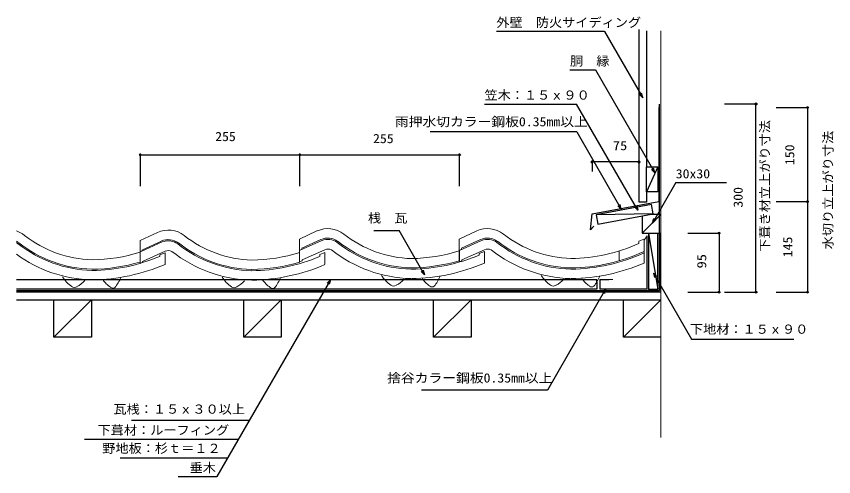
# Model space of a CAD drawing. Units: millimetres, scale not verified. Extents: x -641 to 663, y -364 to 370.
import ezdxf
from ezdxf.enums import TextEntityAlignment as Align

# ---------------------------------------------------------------- set-up
doc = ezdxf.new("R2010")
doc.units = ezdxf.units.MM
doc.header["$LTSCALE"] = 10
doc.linetypes.add('DASHED3', pattern=[4, 3, -1])
for name, color, linetype, lineweight in [('0-0_LAYER001', 4, 'Continuous', 18), ('0-2_LAYER004', 2, 'Continuous', 18), ('0-3_LAYER006', 2, 'Continuous', 18), ('0-4_LAYER007', 3, 'Continuous', 18)]:
    doc.layers.add(name, color=color, linetype=linetype, lineweight=lineweight)
doc.layers.add('0-1_LAYER003', color=7, linetype='Continuous')
doc.styles.add('ＭＳ ゴシック', font='')
doc.styles.get('ＭＳ ゴシック').set_extended_font_data('MS Gothic')

msp = doc.modelspace()

# ---------------------------------------------------------------- linework, layer by layer
at = {"layer": '0-0_LAYER001', "color": 2}
for p, q in [((623.67, 224.79), (571.17, 224.79)), ((621.17, 74.79), (621.17, 224.79)), ((-443.96, 151.77), (-443.96, 99.27)), ((-443.96, 149.27), (-188.96, 149.27)), ((-188.96, 151.77), (-188.96, 99.27)), ((-188.96, 149.27), (66.04, 149.27)), ((66.04, 151.77), (66.04, 99.27)), ((277.46, 140.57), (277.46, 123.07)), ((277.46, 138.07), (352.46, 138.07)), ((352.46, 140.57), (352.46, 123.07)), ((623.67, 74.79), (571.17, 74.79)), ((621.17, -69.57), (621.17, 74.79)), ((365.12, 20.25), (360.39, 13.1)), ((367.65, 24.51), (382.65, -65.33)), ((482.55, 24.51), (430.05, 24.51)), ((480.05, -69.57), (480.05, 24.51)), ((-140.14, -49.85), (-321.38, -363.77)), ((482.55, -69.57), (430.05, -69.57)), ((623.67, -69.57), (571.17, -69.57)), ((-269.45, -273.83), (-457.7, -273.83)), ((-286.76, -303.81), (-532.76, -303.81)), ((-304.13, -333.9), (-475.8, -333.9)), ((-321.38, -363.77), (-383.35, -363.77))]:
    msp.add_line(p, q, dxfattribs=at)
at = {"layer": '0-0_LAYER001'}
for p, q in [((65.56, 15.17), (93.26, 28.02)), ((-185.59, 0.36), (-155.31, 14.4)), ((65.56, -19.54), (65.56, 15.17)), ((69.29, 0.37), (99.57, 14.41)), ((359.89, 14.77), (352.17, 11.77)), ((360.56, -23.18), (360.56, 15.17)), ((-408.7, 10.41), (-443.35, -5.2)), ((-440.23, -2.08), (-409.95, 11.97)), ((-154.06, 12.84), (-188.71, -2.77)), ((-185.85, 0.13), (-185.85, -1.36)), ((65.96, -3.4), (101.01, 12.99)), ((69.04, 0.14), (69.04, -1.35)), ((352.17, 11.77), (352.17, 8.08)), ((-440.48, -3.79), (-443.85, -5.12)), ((-443.85, -21.55), (-443.85, -5.89)), ((-440.48, -2.31), (-440.48, -3.79)), ((-439.96, -20.54), (-403.77, -4.38)), ((-412.24, -10.07), (-403.85, -6.93)), ((-412.24, -10.07), (-412.24, -12.5)), ((-403.85, -25.24), (-403.85, -6.93)), ((-185.85, -1.36), (-189.21, -2.68)), ((-185.32, -18.1), (-149.13, -1.95)), ((-157.21, -9.47), (-149.1, -6.35)), ((-157.21, -9.78), (-157.21, -12.59)), ((-157.21, -10.41), (-157.21, -12.59)), ((-149.1, -25.08), (-149.1, -6.35)), ((69.04, -1.35), (65.68, -2.67)), ((69.56, -18.09), (105.75, -1.93)), ((97.29, -8.03), (105.67, -4.89)), ((97.29, -8.03), (97.29, -10.46)), ((105.67, -23.2), (105.67, -4.89)), ((320.56, -19.5), (320.56, -3.84)), ((-439.96, -21.96), (-443.96, -23.84)), ((-439.96, -20.54), (-439.96, -21.96)), ((-185.32, -19.52), (-189.33, -21.4)), ((-185.32, -18.1), (-185.32, -19.52)), ((69.56, -18.09), (69.56, -19.51))]:
    msp.add_line(p, q, dxfattribs=at)
at = {"layer": '0-0_LAYER001', "color": 2}
for points in [[(358.3, 240.48), (297.22, 346.27), (124.72, 346.27)], [(377.45, 120.76), (282.7, 284.87), (242.2, 284.87)], [(356.36, 247.73), (358.3, 240.48), (352.99, 245.79)], [(350.66, 60.93), (252.79, 230.44), (105.79, 230.44)], [(324.1, 62.91), (253.06, 185.96), (19.06, 185.96)], [(375.51, 128.01), (377.45, 120.76), (372.15, 126.06)], [(322.15, 70.16), (324.1, 62.91), (318.79, 68.22)], [(348.71, 68.17), (350.66, 60.93), (345.35, 66.23)], [(9.96, -41.72), (-30.58, 28.5), (-71.08, 28.5)], [(8.02, -34.48), (9.96, -41.72), (4.66, -36.42)], [(-145.44, -55.16), (-140.14, -49.85), (-142.08, -57.1)], [(377.22, -46.4), (375.28, -39.15), (380.58, -44.45)], [(375.28, -39.15), (436.07, -144.45), (599.57, -144.45)], [(299.02, -64.7), (206.08, -225.69), (5.08, -225.69)], [(293.72, -70), (299.02, -64.7), (297.08, -71.94)]]:
    msp.add_lwpolyline(points, dxfattribs=at)
at = {"layer": '0-0_LAYER001'}
for points in [[(-189.33, -21.4), (-189.33, 15.16), (-161.63, 28.01)], [(-443.96, -23.84), (-443.96, 12.72), (-416.26, 25.57)], [(69.56, -19.51), (65.67, -21.34), (65.67, -3.85)]]:
    msp.add_lwpolyline(points, dxfattribs=at)
at = {"layer": '0-0_LAYER001', "color": 2}
for centre in [(621.17, 224.79), (-443.96, 149.27), (-188.96, 149.27), (-188.96, 149.27), (66.04, 149.27), (277.46, 138.07), (352.46, 138.07), (621.17, 74.79), (621.17, 74.79), (480.05, 24.51), (480.05, -69.57), (621.17, -69.57)]:
    msp.add_circle(centre, 1.7, dxfattribs=at)
at = {"layer": '0-0_LAYER001'}
for centre, radius, start, end in [((-653.69, -10.86), 40.68, 51.53531, 72.50651), ((-398.8, -11.25), 40.68, 51.53531, 115.27963), ((-144.17, -8.82), 40.68, 51.53531, 115.27963), ((110.72, -8.8), 40.68, 51.53531, 115.27963), ((-515.45, 164.26), 182.38, 231.7756, 268.38173), ((-399.15, -13.53), 27.73, 54.17618, 112.93031), ((-260.57, 163.87), 182.38, 231.7756, 268.38173), ((-144.52, -11.09), 27.73, 54.17618, 112.93031), ((-144.53, -11.59), 26.21, 54.56427, 111.2666), ((-5.93, 166.3), 182.38, 231.7756, 268.38173), ((110.37, -11.08), 27.73, 54.17618, 112.93031), ((110.36, -11.58), 26.21, 54.56427, 111.2666), ((248.96, 166.32), 182.38, 231.7756, 268.38173), ((-654.04, -13.13), 27.73, 54.17618, 63.03344), ((-654.05, -13.63), 26.21, 54.56427, 61.29664), ((-515.45, 164.26), 199.38, 231.7756, 268.38173), ((-515.45, 164.26), 199.38, 231.7756, 268.38173), ((-515.45, 164.26), 197.38, 231.7756, 268.38173), ((-399.17, -14.02), 26.21, 54.56427, 111.2666), ((-260.57, 163.87), 199.38, 231.7756, 268.38173), ((-260.57, 163.87), 199.38, 231.7756, 268.38173), ((-260.57, 163.87), 197.38, 231.7756, 268.38173), ((-5.93, 166.3), 199.38, 231.7756, 268.38173), ((-5.93, 166.3), 199.38, 231.7756, 268.38173), ((-5.93, 166.3), 197.38, 231.7756, 268.38173), ((248.96, 166.32), 199.38, 231.7756, 268.38173), ((248.96, 166.32), 199.38, 231.7756, 268.38173), ((248.96, 166.32), 197.38, 231.7756, 268.38173), ((239.41, 259.2), 275.28, 270.90795, 294.18137), ((-515.45, 164.26), 214.38, 233.99996, 268.38173), ((-515.45, 164.26), 214.38, 233.99996, 268.38173), ((-525, 257.15), 275.28, 270.90795, 287.11988), ((-525, 257.15), 292.28, 270.90795, 292.69346), ((-398.66, -16.49), 13.08, 65.55343, 112.8327), ((-260.57, 163.87), 214.38, 231.7756, 268.38173), ((-260.57, 163.87), 214.38, 231.7756, 268.38173), ((-270.11, 256.75), 275.28, 270.90795, 287.11988), ((-270.11, 256.75), 292.28, 270.90795, 292.69346), ((-144.02, -14.05), 13.08, 65.55343, 112.8327), ((-5.93, 166.3), 214.38, 231.7756, 268.38173), ((-5.93, 166.3), 214.38, 231.7756, 268.38173), ((-15.47, 259.19), 275.28, 270.90795, 287.11988), ((-15.47, 259.19), 292.28, 270.90795, 292.69346), ((110.87, -14.04), 13.08, 65.55343, 112.8327), ((248.96, 166.32), 214.38, 231.7756, 268.38173), ((248.96, 166.32), 214.38, 231.7756, 268.38173), ((239.41, 259.2), 290.28, 270.90795, 294.66739), ((239.41, 259.2), 292.28, 270.90795, 294.48746), ((-525, 257.15), 290.28, 270.90795, 286.23334), ((-525, 257.15), 307.28, 270.90795, 293.21983), ((-270.11, 256.75), 290.28, 270.90795, 286.23334), ((-270.11, 256.75), 307.28, 270.90795, 293.21983), ((-15.47, 259.19), 290.28, 270.90795, 286.21009), ((-15.47, 259.19), 307.28, 270.90795, 293.21983), ((239.41, 259.2), 307.28, 270.90795, 293.21983), ((-518.77, -12.94), 58.84, 213.2508, 234.31144), ((-565.15, -21.62), 44.13, 297.62161, 318.2313), ((-460.98, -19.24), 52.18, 215.53767, 234.46232), ((-538.84, -19.12), 69.67, 321.65733, 337.34946), ((-263.89, -13.33), 58.84, 213.2508, 234.31144), ((-310.26, -22.02), 44.13, 297.62161, 318.2313), ((-206.1, -19.64), 52.18, 215.53767, 234.46232), ((-283.96, -19.52), 69.67, 321.65733, 337.34946), ((-9.25, -10.9), 58.84, 213.2508, 234.31144), ((-55.63, -19.58), 44.13, 297.62161, 318.2313), ((48.54, -17.2), 52.18, 215.53767, 234.46232), ((-29.32, -17.08), 69.67, 321.65733, 337.34946), ((245.64, -10.88), 58.84, 213.2508, 234.31144), ((199.26, -19.57), 44.13, 297.62161, 318.2313), ((303.43, -17.19), 52.18, 215.53767, 234.46232), ((225.57, -17.07), 69.67, 321.65733, 337.34946), ((-548.65, -54.09), 7.95, 234.52014, 301.23766), ((-487.31, -56.94), 6.27, 234.10575, 303.29033), ((-293.76, -54.49), 7.95, 234.52014, 301.23766), ((-232.43, -57.34), 6.27, 234.10575, 303.29033), ((-39.13, -52.05), 7.95, 234.52014, 301.23766), ((22.21, -54.9), 6.27, 234.10575, 303.29033), ((215.76, -52.04), 7.95, 234.52014, 301.23766), ((277.1, -54.89), 6.27, 234.10575, 303.29033)]:
    msp.add_arc(centre, radius, start, end, dxfattribs=at)
at = {"layer": '0-1_LAYER003'}
for p, q in [((297.22, 346.27), (124.72, 346.27)), ((364.46, 347.26), (364.46, 130.42)), ((242.2, 284.87), (282.7, 284.87)), ((352.99, 245.79), (358.3, 240.48)), ((105.79, 230.44), (252.79, 230.44)), ((350.66, 60.93), (252.79, 230.44)), ((383.87, 224.79), (383.87, 74.79)), ((541.55, 230.43), (489.05, 230.43)), ((539.05, -67.87), (539.05, 230.43)), ((571.17, 224.79), (623.67, 224.79)), ((621.17, 224.79), (621.17, -67.87)), ((253.06, 185.96), (19.06, 185.96)), ((-443.96, 151.77), (-443.96, 99.27)), ((-443.96, 149.27), (66.04, 149.27)), ((-188.96, 99.27), (-188.96, 151.77)), ((66.04, 99.27), (66.04, 151.77)), ((277.46, 140.57), (277.46, 123.07)), ((352.46, 138.07), (277.46, 138.07)), ((382.46, 130.42), (364.46, 90.42)), ((377.45, 120.76), (372.15, 126.06)), ((411, 105.02), (373.84, 40.65)), ((411, 105.02), (492, 105.02)), ((324.1, 62.91), (318.79, 68.22)), ((571.17, 74.79), (623.67, 74.79)), ((375.22, 55.27), (283.99, 53.8)), ((387.46, 54.51), (357.46, 24.51)), ((387.46, 54.51), (375.22, 54.51)), ((373.93, 40.99), (375.78, 47.89)), ((373.93, 40.99), (379.14, 45.95)), ((-71.08, 28.5), (-30.58, 28.5)), ((9.96, -41.72), (-30.58, 28.5)), ((365.12, -64.7), (365.12, 20.25)), ((367.65, 24.51), (367.65, -64.7)), ((367.65, 24.51), (382.55, -64.7)), ((382.65, -65.33), (382.65, 24.51)), ((385.13, 24.51), (385.13, -67.08)), ((430.05, 24.51), (481.75, 24.51)), ((480.05, 24.51), (480.05, -69.57)), ((-641.46, -49.59), (285.01, -49.59)), ((-140.14, -49.85), (-321.38, -363.77)), ((285.01, -53.41), (285.01, -49.59)), ((289.85, -49.59), (289.85, -64.7)), ((289.85, -49.59), (303.94, -49.59)), ((375.28, -39.15), (377.22, -46.4)), ((375.28, -39.15), (380.58, -44.45)), ((375.28, -39.15), (436.07, -144.45)), ((299.02, -64.7), (206.08, -225.69)), ((365.12, -64.7), (289.85, -64.7)), ((367.65, -64.7), (382.65, -64.7)), ((387.46, -69.57), (-641.46, -69.57)), ((430.05, -69.57), (482.55, -69.57)), ((539.05, -67.87), (539.05, -69.57)), ((571.17, -69.57), (621.17, -69.57)), ((619.47, -69.57), (622.87, -69.57)), ((621.17, -67.87), (621.17, -69.57)), ((-641.46, -81.57), (387.46, -81.57)), ((-521.54, -81.57), (-581.54, -141.57)), ((-218.54, -81.57), (-278.54, -141.57)), ((84.46, -81.57), (24.46, -141.57)), ((387.46, -81.57), (327.46, -141.57)), ((436.07, -144.45), (599.57, -144.45)), ((206.08, -225.69), (5.08, -225.69)), ((-457.7, -273.83), (-269.45, -273.83)), ((-532.76, -303.81), (-286.76, -303.81)), ((-475.8, -333.9), (-304.13, -333.9)), ((-383.35, -363.77), (-321.38, -363.77))]:
    msp.add_line(p, q, dxfattribs=at)
for points in [[(297.22, 346.27), (358.3, 240.48), (356.36, 247.73)], [(364.46, 90.42), (364.46, 73.96), (352.46, 73.96), (352.46, 349.22)], [(282.7, 284.87), (377.45, 120.76), (375.51, 128.01)], [(-641.46, -67.08), (385.13, -67.08), (385.13, 230.43)], [(253.06, 185.96), (324.1, 62.91), (322.15, 70.16)], [(280.37, 35.67), (275.08, 29.71), (277.46, 55.3), (383.87, 74.79)], [(348.71, 68.17), (350.66, 60.93), (345.35, 66.23)], [(357.46, 52.01), (357.46, 24.51), (387.46, 24.51)], [(8.02, -34.48), (9.96, -41.72), (4.66, -36.42)], [(-145.44, -55.16), (-140.14, -49.85), (-142.08, -57.1)], [(285.01, -53.41), (285.01, -64.59), (-641.46, -64.59)], [(293.72, -70), (299.02, -64.7), (297.08, -71.94)], [(367.65, -64.7), (367.65, -65.33), (382.65, -65.33)], [(489.05, -69.57), (539.05, -69.57), (541.55, -69.57)], [(-521.54, -81.57), (-521.54, -141.57), (-581.54, -141.57), (-581.54, -81.57)], [(-218.54, -81.57), (-218.54, -141.57), (-278.54, -141.57), (-278.54, -81.57)], [(84.46, -81.57), (84.46, -141.57), (24.46, -141.57), (24.46, -81.57)], [(387.46, -141.57), (327.46, -141.57), (327.46, -81.57)]]:
    msp.add_lwpolyline(points, dxfattribs=at)
for points in [[(382.46, 90.42), (364.46, 90.42), (364.46, 130.42), (382.46, 130.42)], [(375.22, 55.27), (372.52, 70.02), (283.99, 53.8), (286.7, 39.05)]]:
    msp.add_lwpolyline(points, close=True, dxfattribs=at)
at = {"layer": '0-2_LAYER004', "color": 3}
for p, q in [((387.46, 269.38), (387.46, 347.26)), ((387.46, -147.34), (387.46, -301.43))]:
    msp.add_line(p, q, dxfattribs=at)
at = {"layer": '0-2_LAYER004'}
for p, q in [((387.46, 269.38), (387.46, -147.34)), ((383.87, 74.79), (383.87, 224.79)), ((382.46, 130.42), (364.46, 90.42)), ((283.99, 53.8), (375.22, 55.27)), ((365.12, -64.7), (365.12, 20.25)), ((367.65, -65.33), (367.65, 24.51)), ((382.65, 24.51), (382.65, -65.33)), ((-641.46, -49.59), (285.01, -49.59)), ((285.01, -49.59), (285.01, -64.59)), ((-641.46, -64.59), (285.01, -64.59)), ((289.85, -64.7), (365.12, -64.7)), ((387.46, -69.57), (-641.46, -69.57)), ((382.65, -65.33), (367.65, -65.33)), ((387.46, -81.57), (-641.46, -81.57)), ((-521.54, -81.57), (-581.54, -141.57)), ((-218.54, -81.57), (-278.54, -141.57)), ((84.46, -81.57), (24.46, -141.57)), ((387.46, -81.57), (327.46, -141.57))]:
    msp.add_line(p, q, dxfattribs=at)
at = {"layer": '0-2_LAYER004', "linetype": 'DASHED3'}
for q in [(385.13, 230.43), (-641.46, -67.08)]:
    msp.add_line((385.13, -67.08), q, dxfattribs=at)
at = {"layer": '0-2_LAYER004'}
for points in [[(352.46, 349.22), (352.46, 73.96), (364.46, 73.96), (364.46, 347.26)], [(289.85, -64.7), (289.85, -49.59), (310.4, -49.59)]]:
    msp.add_lwpolyline(points, dxfattribs=at)
for points in [[(364.46, 90.42), (364.46, 130.42), (382.46, 130.42), (382.46, 90.42)], [(286.7, 39.05), (283.99, 53.8), (372.52, 70.02), (375.22, 55.27)], [(-581.54, -141.57), (-581.54, -81.57), (-521.54, -81.57), (-521.54, -141.57)], [(-278.54, -141.57), (-278.54, -81.57), (-218.54, -81.57), (-218.54, -141.57)], [(24.46, -141.57), (24.46, -81.57), (84.46, -81.57), (84.46, -141.57)], [(327.46, -141.57), (327.46, -81.57), (387.46, -81.57), (387.46, -141.57)]]:
    msp.add_lwpolyline(points, close=True, dxfattribs=at)
at = {"layer": '0-3_LAYER006'}
for p, q in [((541.55, 230.43), (489.05, 230.43)), ((539.05, 230.43), (539.05, -69.57)), ((277.46, 55.3), (383.87, 74.79)), ((277.46, 55.3), (275.08, 29.71)), ((387.46, 54.51), (371.13, 54.51)), ((275.08, 29.71), (280.37, 35.67)), ((541.55, -69.57), (489.05, -69.57))]:
    msp.add_line(p, q, dxfattribs=at)
for points in [[(373.84, 40.65), (411, 105.02), (492, 105.02)], [(357.46, 52.01), (357.46, 24.51), (387.46, 24.51), (387.46, 54.51), (357.46, 24.51)], [(379.14, 45.95), (373.84, 40.65), (375.78, 47.89)]]:
    msp.add_lwpolyline(points, dxfattribs=at)
for centre in [(539.05, 230.43), (539.05, -69.57)]:
    msp.add_circle(centre, 1.7, dxfattribs=at)
at = {"layer": '0-4_LAYER007'}
msp.add_line((387.46, 347.26), (387.46, -164.07), dxfattribs=at)

# ---------------------------------------------------------------- texts
at = {"layer": '0-0_LAYER001', "color": 7, "style": 'ＭＳ ゴシック'}
for s, width, p in [('外壁\u3000防火サイディング', 1.05, (124.72, 348.77)), ('胴\u3000縁', 1.05, (242.2, 287.37)), ('笠木：１５ｘ９０', 1.05, (105.79, 232.94)), ('雨押水切カラー鋼板0.35mm以上', 1.1, (-37.25, 190.52)), ('255', 1.1, (-324.08, 166.91)), ('255', 1.1, (-72.13, 163.68)), ('75', 1.15, (310.65, 152.38)), ('桟\u3000瓦', 1.05, (-80.25, 36.95)), ('下地材：１５ｘ９０', 1.05, (433.66, -140.31)), ('捨谷カラー鋼板0.35mm以上', 1.1, (-49.65, -218.09)), ('\u3000瓦桟：１５ｘ３０以上\u3000', 1.05, (-507.45, -267.83)), ('\u3000下葺材：ルーフィング', 1.05, (-532.76, -301.31)), ('\u3000野地板：杉ｔ＝１２\u3000', 1.05, (-525.3, -330.31)), ('\u3000垂木\u3000', 1.05, (-385.88, -361.27))]:
    msp.add_text(s, height=14.66, dxfattribs=dict(at, width=width)).set_placement(p, align=Align.BOTTOM_LEFT)
for s, width, p in [('150', 1.1, (604.59, 133)), ('145', 1.1, (601.36, -13.98)), ('95', 1.15, (464.08, -31.74))]:
    msp.add_text(s, height=14.66, rotation=90, dxfattribs=dict(at, width=width)).set_placement(p, align=Align.BOTTOM_LEFT)
at = {"layer": '0-1_LAYER003', "style": 'ＭＳ ゴシック', "width": 1.05}
msp.add_text('下葺き材立上がり寸法', height=14.66, rotation=90, dxfattribs=at).set_placement((565, -5.13), align=Align.BOTTOM_LEFT)
at = {"layer": '0-2_LAYER004', "color": 7, "style": 'ＭＳ ゴシック', "width": 1.05}
msp.add_text('水切り立上がり寸法', height=14.66, rotation=90, dxfattribs=at).set_placement((665.75, -1.31), align=Align.BOTTOM_LEFT)
at = {"layer": '0-3_LAYER006', "color": 7, "style": 'ＭＳ ゴシック', "width": 1.1}
msp.add_text('30x30', height=14.66, dxfattribs=at).set_placement((411, 107.52), align=Align.BOTTOM_LEFT)
msp.add_text('300', height=14.66, rotation=90, dxfattribs=at).set_placement((522.22, 65.16), align=Align.BOTTOM_LEFT)

doc.saveas('drawing.dxf')
